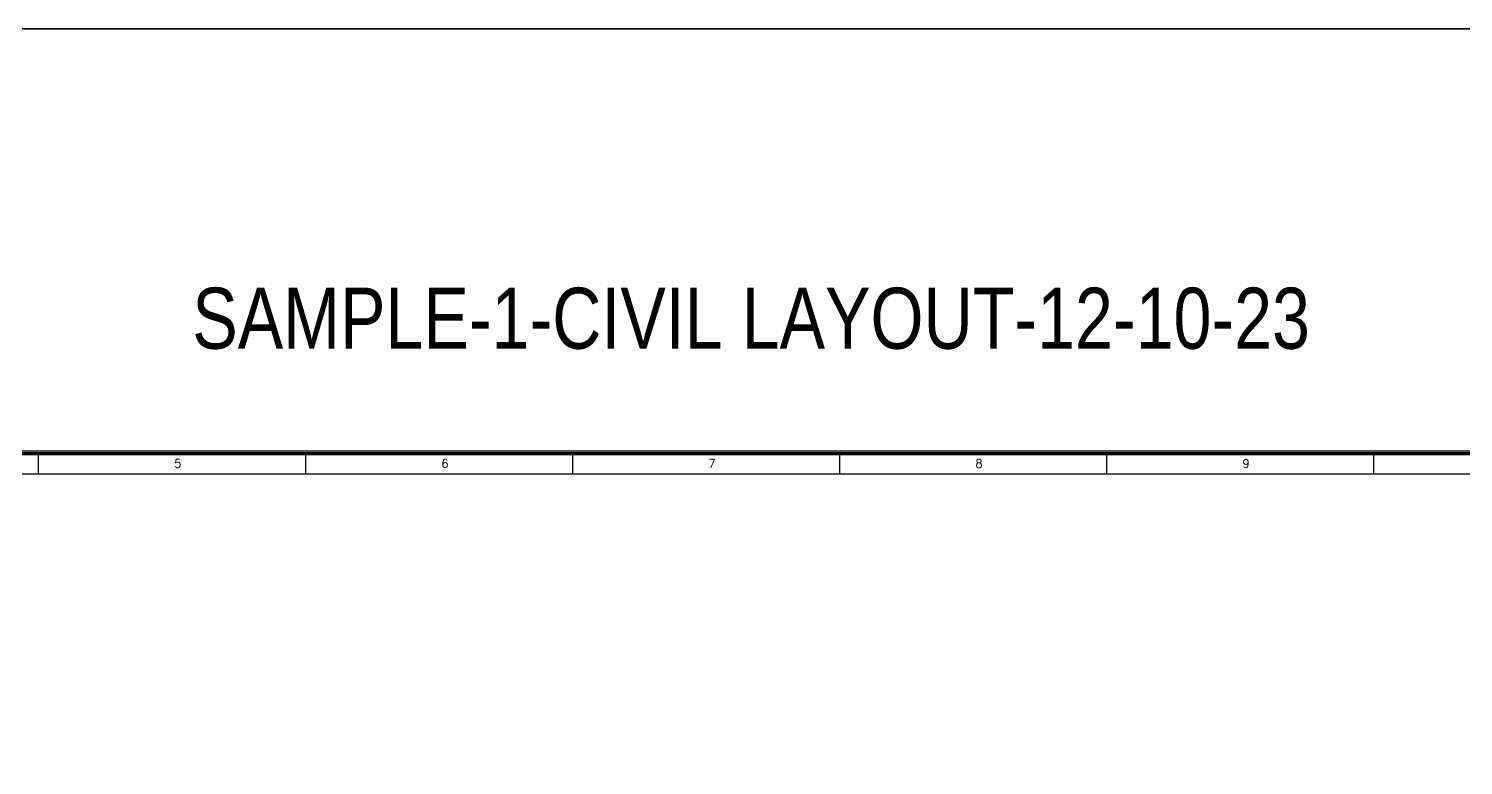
# Model space of a CAD drawing. Header units: millimetres. Extents: x 1380494 to 2061523, y -305664 to -174999.
# Drawn here: x 1914075 to 1937590, y -189735 to -177668 of the extents above; entities that cross this region are included whole.
import ezdxf
from ezdxf.enums import TextEntityAlignment as Align

# ---------------------------------------------------------------- set-up
doc = ezdxf.new("R2010")
doc.units = ezdxf.units.MM
doc.header["$LTSCALE"] = 600
doc.header["$MEASUREMENT"] = 0
doc.layers.add('AREA', color=193, linetype='Continuous', plot=False)
doc.layers.add('P-Wall', color=250, linetype='Continuous', lineweight=35)
doc.layers.add('TEXT', color=250, linetype='Continuous')
doc.layers.add('TITLE', color=7, linetype='Continuous')
doc.styles.add('ROMANS', font='romans.shx')
doc.styles.add('style1', font='swisse.ttf', dxfattribs={"width": 0.8})

# ---------------------------------------------------------------- blocks, each defined once
blk = doc.blocks.new('A$C66962185')
at = {"layer": 'TITLE', "color": 7}
for p, q in [((120.9, -140930.66), (120.9, -140928.36)), ((151.16, -140930.66), (151.16, -140928.36)), ((181.42, -140930.66), (181.42, -140928.36)), ((211.69, -140930.66), (211.69, -140928.36)), ((241.95, -140930.66), (241.95, -140928.36)), ((272.21, -140930.66), (272.21, -140928.36))]:
    blk.add_line(p, q, dxfattribs=at)
at = {"layer": 'TITLE'}
blk.add_line((2.14, -140930.66), (360.7, -140930.66), dxfattribs=at)
at = {"layer": 'TITLE', "color": 7, "const_width": 0.355}
blk.add_lwpolyline([(363, -140928.36), (363, -141178.33), (0, -141178.33), (0, -140928.36)], close=True, dxfattribs=at)
at = {"layer": 'TITLE', "color": 7, "style": 'ROMANS'}
for s, p in [('5', (136.67, -140929.48)), ('6', (166.94, -140929.48)), ('7', (197.2, -140929.48)), ('8', (227.46, -140929.48)), ('9', (257.73, -140929.48))]:
    blk.add_text(s, height=0.952, dxfattribs=at).set_placement(p, align=Align.MIDDLE)

msp = doc.modelspace()

# ---------------------------------------------------------------- linework, layer by layer
at = {"layer": 'AREA'}
for points in [[(1896705.253, -184584.9113), (1949301.957, -184584.9113), (1949301.957, -220831.4262), (1896705.253, -220831.4262)], [(1896750.253, -184629.9113), (1949256.957, -184629.9113), (1949256.957, -220786.4262), (1896750.253, -220786.4262)]]:
    msp.add_lwpolyline(points, close=True, dxfattribs=at)
at = {"layer": 'P-Wall', "color": 30, "true_color": 0xf8991e}
msp.add_lwpolyline([(1889146.9428, -177667.7293), (1955584.2618, -177667.7293), (1955584.2618, -227090.9881), (1889146.9428, -227090.9881)], close=True, dxfattribs=at)

# ---------------------------------------------------------------- block references
at = {"layer": 'TITLE', "xscale": 144.6465675549349, "yscale": 144.6465665108379, "zscale": 144.6465669265092}
msp.add_blockref('A$C66962185', (1896750.253, 20200174.1459), dxfattribs=at)

# ---------------------------------------------------------------- texts
at = {"layer": 'TEXT', "color": 7, "insert": (1916756.5084, -181911.1782), "char_height": 1000, "width": 19349.69722, "attachment_point": 1, "style": 'style1'}
msp.add_mtext('{\\fArial|b0|i0|c0|p34;SAMPLE-1-CIVIL LAYOUT-12-10-23}', dxfattribs=at)

doc.saveas('drawing.dxf')
